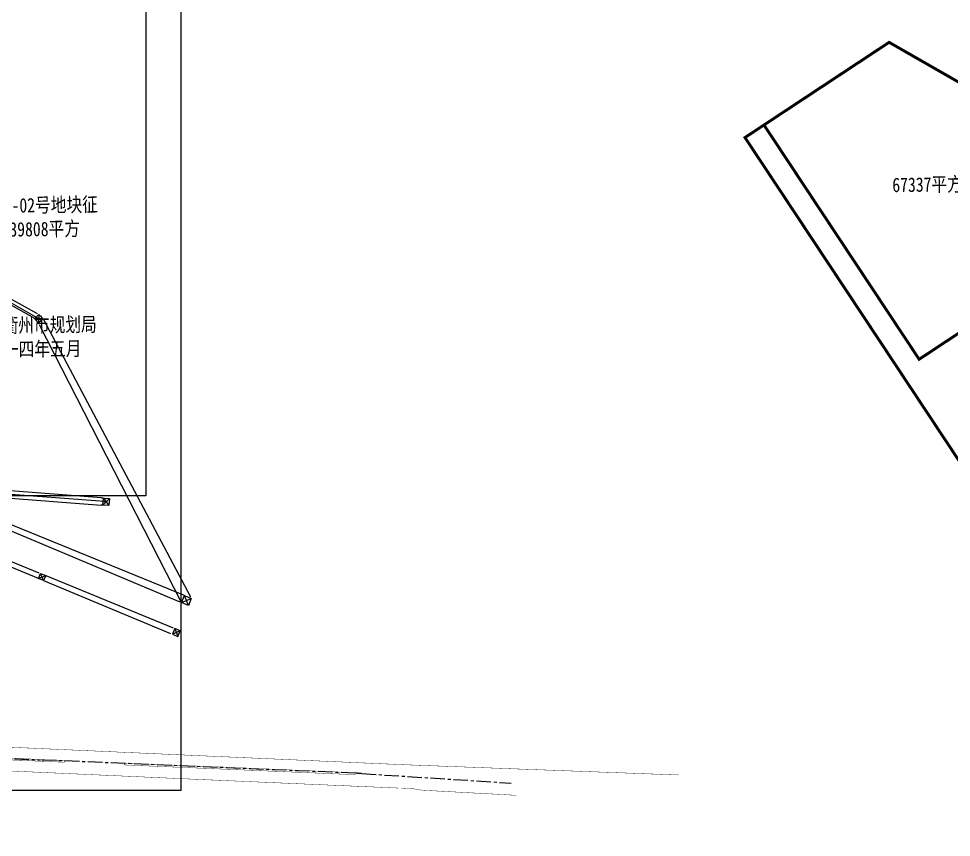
# Model space of a CAD drawing. Extents: x 10519 to 17598, y -625 to 2857.
# Drawn here: x 14240 to 15212, y -99 to 754 of the extents above; entities that cross this region are included whole.
import ezdxf

# ---------------------------------------------------------------- set-up
doc = ezdxf.new("R2010")
doc.units = 0
doc.header["$MEASUREMENT"] = 0
for name, pattern in [('CENTER', [2, 1.25, -0.25, 0.25, -0.25]), ('CENTERX2', [4, 2.5, -0.5, 0.5, -0.5]), ('L94', [8, 5, -1.5, 0, -1.5])]:
    doc.linetypes.add(name, pattern=pattern)
doc.layers.get('0').update_dxf_attribs({"linetype": 'CONTINUOUS'})
for name, color, linetype in [('00000衢化东路中线', 1, 'CENTER'), ('00000道路边线', 2, 'CONTINUOUS'), ('0000原地形', 252, 'CONTINUOUS'), ('000道路名称', 6, 'CONTINUOUS'), ('JZD', 1, 'CONTINUOUS'), ('TYBZ', 7, 'CONTINUOUS')]:
    doc.layers.add(name, color=color, linetype=linetype)
doc.styles.add('黑体', font='SIMHEI.TTF', dxfattribs={"width": 0.8})

# ---------------------------------------------------------------- blocks, each defined once
blk = doc.blocks.new('GC013A')
at = {"linetype": 'Continuous'}
blk.add_line((0.5, 0), (4, 0), dxfattribs=at)
at = {"linetype": 'Continuous', "flags": 128}
for points in [[(2.9, 0.5), (3.4, 0), (2.9, -0.5)], [(3.5, 0.5), (4, 0), (3.5, -0.5)]]:
    blk.add_lwpolyline(points, dxfattribs=at)
blk = doc.blocks.new('gc170')
at = {"linetype": 'Continuous'}
blk.add_circle((0, 0), 0.5, dxfattribs=at)

msp = doc.modelspace()

# ---------------------------------------------------------------- linework, layer by layer
at = {"layer": '00000衢化东路中线', "color": 6, "linetype": 'CENTERX2', "ltscale": 6, "extrusion": (0.044192, 0.999023, 0)}
msp.add_line((14068.19, -10.15), (14263.15, -18.77, 74.89), dxfattribs=at)
at = {"layer": '00000衢化东路中线', "color": 6, "linetype": 'CENTERX2', "ltscale": 6}
for p, q in [((14591.41, -32.63), (14263.15, -18.77)), ((14597.81, -32.97), (14753.79, -42.9))]:
    msp.add_line(p, q, dxfattribs=at)
msp.add_arc((14578.75, -332.36), 300, 86.35775, 87.58273, dxfattribs=at)
msp.add_arc((14578.75, -332.36), 300, 86.35775, 87.58273, dxfattribs=at)
at = {"layer": '00000道路边线', "const_width": 0.4}
for points in [[(13998.4, 562.4, 0.469032), (13977.8, 529.94), (14013.85, 418.14, -0.078123), (14044.38, 223.92), (14044.38, 26.78, 0.401182), (14068.26, 1.81), (14112.17, -0.16), (14293.35, -8.26), (14423.24, -14.07), (14638.87, -23.63), (14928.22, -34.45)], [(14036.38, -99.28), (14036.38, -37.21, -0.427411), (14052.05, -22.22), (14413.14, -38.43)]]:
    msp.add_lwpolyline(points, format="xyb", dxfattribs=at)
for points in [[(14069.52, -11.56), (14068.67, -10.5), (14069.64, -9.55), (14136.2, -12.54), (14242.06, -17.29), (14263.68, -18.33), (14287.91, -19.46), (14288.49, -20.55), (14287.98, -21.16), (14263.56, -20.12), (14242.12, -19.15), (14129.02, -14.16), (14069.5, -11.54)], [(14591.34, -34.13), (14350.89, -23.98), (14350.38, -23.31), (14351.54, -22), (14591.43, -32.13)], [(14635.04, -48.04), (14413.14, -38.43), (14635.04, -48.04), (14635.95, -48.08)], [(14639.06, -48.22), (14651.28, -48.75), (14660.8, -50.31), (14759.02, -55.62)]]:
    msp.add_lwpolyline(points, dxfattribs=at)
at = {"layer": '0000原地形', "linetype": 'Continuous'}
for p, q in [((14259.64, 442.29), (13967.94, 607.42)), ((14259.64, 442.29), (13967.94, 607.42)), ((13968.2, 608.87), (14259.78, 446.62)), ((14257.11, 441.43), (13968.26, 605.64)), ((14265.84, 441.17), (14257.11, 441.43)), ((14265.84, 441.17), (14257.11, 441.43)), ((14265.84, 441.17), (14257.11, 441.43)), ((14265.84, 441.17), (14257.11, 441.43)), ((14261.52, 445.65), (14261.23, 436.83)), ((14261.52, 445.65), (14261.23, 436.83)), ((14261.52, 445.65), (14261.23, 436.83)), ((14261.52, 445.65), (14261.23, 436.83)), ((14265.84, 441.17), (14419.34, 151.31)), ((14410.09, 145.43), (14262.14, 435.05)), ((14326.89, 254.48), (13967.61, 281.99)), ((14329.7, 250.56), (13964.44, 278.57)), ((14329.7, 250.56), (13964.44, 278.57)), ((13967.04, 274.78), (14326.25, 246.95)), ((14335.02, 253.9), (14328.25, 246.8)), ((14335.02, 253.9), (14328.25, 246.8)), ((14335.02, 253.9), (14328.25, 246.8)), ((14335.02, 253.9), (14328.25, 246.8)), ((14328.89, 254.33), (14334.5, 246.48)), ((14328.89, 254.33), (14334.5, 246.48)), ((14328.89, 254.33), (14334.5, 246.48)), ((14328.89, 254.33), (14334.5, 246.48)), ((14113.46, 237.36), (14261.49, 176.39)), ((14413.11, 152.68), (14212.64, 234.52)), ((14261.2, 170.37), (14113.33, 231.8)), ((14208.73, 230.17), (14408.25, 146.21)), ((14266.43, 168.17), (14263.34, 175.63)), ((14261.2, 170.37), (14268.57, 173.43)), ((14266.43, 168.17), (14398.74, 113.2)), ((14268.57, 173.43), (14401.25, 118.94)), ((14410.09, 145.43), (14420.27, 149.54)), ((14417.25, 142.3), (14413.11, 152.68)), ((14403.1, 118.18), (14406.31, 110.05)), ((14408.83, 115.79), (14400.58, 112.43))]:
    msp.add_line(p, q, dxfattribs=at)
at = {"layer": '0000原地形', "linetype": 'Continuous', "flags": 128}
for points in [[(14261.52, 445.65), (14265.84, 441.17), (14261.23, 436.83), (14257.11, 441.43)], [(14261.52, 445.65), (14265.84, 441.17), (14261.23, 436.83), (14257.11, 441.43)], [(14261.52, 445.65), (14265.84, 441.17), (14261.23, 436.83), (14257.11, 441.43)], [(14261.52, 445.65), (14265.84, 441.17), (14261.23, 436.83), (14257.11, 441.43)], [(14328.89, 254.33), (14335.02, 253.9), (14334.5, 246.48), (14328.25, 246.8)], [(14328.89, 254.33), (14335.02, 253.9), (14334.5, 246.48), (14328.25, 246.8)], [(14328.89, 254.33), (14335.02, 253.9), (14334.5, 246.48), (14328.25, 246.8)], [(14328.89, 254.33), (14335.02, 253.9), (14334.5, 246.48), (14328.25, 246.8)], [(14266.43, 168.17), (14261.2, 170.37), (14263.34, 175.63), (14268.57, 173.43)], [(14417.25, 142.3), (14410.09, 145.43), (14413.11, 152.68), (14420.27, 149.54)], [(14408.83, 115.79), (14403.1, 118.18), (14400.58, 112.43), (14406.31, 110.05)]]:
    msp.add_lwpolyline(points, close=True, dxfattribs=at)
at = {"layer": 'JZD', "color": 3, "linetype": 'L94', "ltscale": 2, "const_width": 3, "flags": 128}
msp.add_lwpolyline([(15431.8, 566.44), (15178.75, 398.97), (15017.06, 643.29), (15147.46, 729.48)], close=True, dxfattribs=at)
at = {"layer": 'JZD', "linetype": 'L94', "ltscale": 2, "flags": 128}
msp.add_lwpolyline([(15017.06, 643.29, 3, 3, 0), (14997.25, 630.2, 3, 3, 0), (15307.63, 161.21, 3, 3, 0), (15359.96, 179.39, 3, 3, 0.033868), (15401.67, 197.13, 3, 3, 0), (15661.78, 324.37, 3, 3, 0), (15643.32, 364.78, 3, 3, 0), (15608.85, 385.07, 3, 3, 0), (15635.21, 429.84, 3, 3, 0.035272), (15639.61, 438.67, 3, 3, 0), (15644.85, 451.37, 3, 3, 0), (15585.31, 636.05, 3, 3, 0), (15441.94, 560.62, 3, 3, 0), (15431.8, 566.44, 3, 3, 0), (15178.75, 398.97, 3, 3, 0), (15017.06, 643.29, 0, 0, 0)], format="xyseb", dxfattribs=at)
at = {"layer": 'TYBZ'}
for points in [[(13072.07, 1822.21), (14409.24, 1822.21), (14409.24, -50.46), (13072.07, -50.46)], [(14372.81, 1105.71), (14372.81, 256.71), (13183.81, 256.71), (13183.81, 1105.71)]]:
    msp.add_lwpolyline(points, close=True, dxfattribs=at)

# ---------------------------------------------------------------- block references
at = {"layer": '0000原地形', "linetype": 'Continuous', "yscale": 0.5}
for p, xscale, rotation in [((14261.38, 441.3), 0.4999999999217735, 150.4867262004056), ((14261.38, 441.3), 0.4999999999217735, 150.4867262004056), ((14261.38, 441.3), 0.4999999999217735, 150.4867262004056), ((14328.89, 254.33), 0.4999999999913466, 175.6213167470825), ((14328.25, 246.8), 0.4999999999907994, 175.5698951961832), ((14331.69, 250.41), 0.5000000000157305, 175.6159562455836), ((14331.69, 250.41), 0.5000000000157305, 175.6159562455836)]:
    msp.add_blockref('GC013A', p, dxfattribs=dict(at, xscale=xscale, rotation=rotation))
at = {"layer": '0000原地形', "linetype": 'Continuous', "xscale": 0.5, "yscale": 0.5}
for p in [(14261.38, 441.3), (14261.38, 441.3), (14261.38, 441.3), (14261.38, 441.3), (14331.69, 250.41), (14331.69, 250.41)]:
    msp.add_blockref('gc170', p, dxfattribs=at)

# ---------------------------------------------------------------- texts
at = {"layer": '000道路名称', "color": 0, "char_height": 12.5, "width": 276.8896, "attachment_point": 1, "rotation": 0.80947, "style": '黑体'}
for s, insert in [('{\\H1.2x;67337平方米}', (15150.65, 588.28)), ('    {\\H1.2x;本图为花园街道2014-02号地块征地红线图。征地面积为139808平方米。\\P                              \\P                              \\P                    衢州市规划局\\P                二零一四年五月}', (14058.46, 564.43))]:
    msp.add_mtext(s, dxfattribs=dict(at, insert=insert))

doc.saveas('drawing.dxf')
